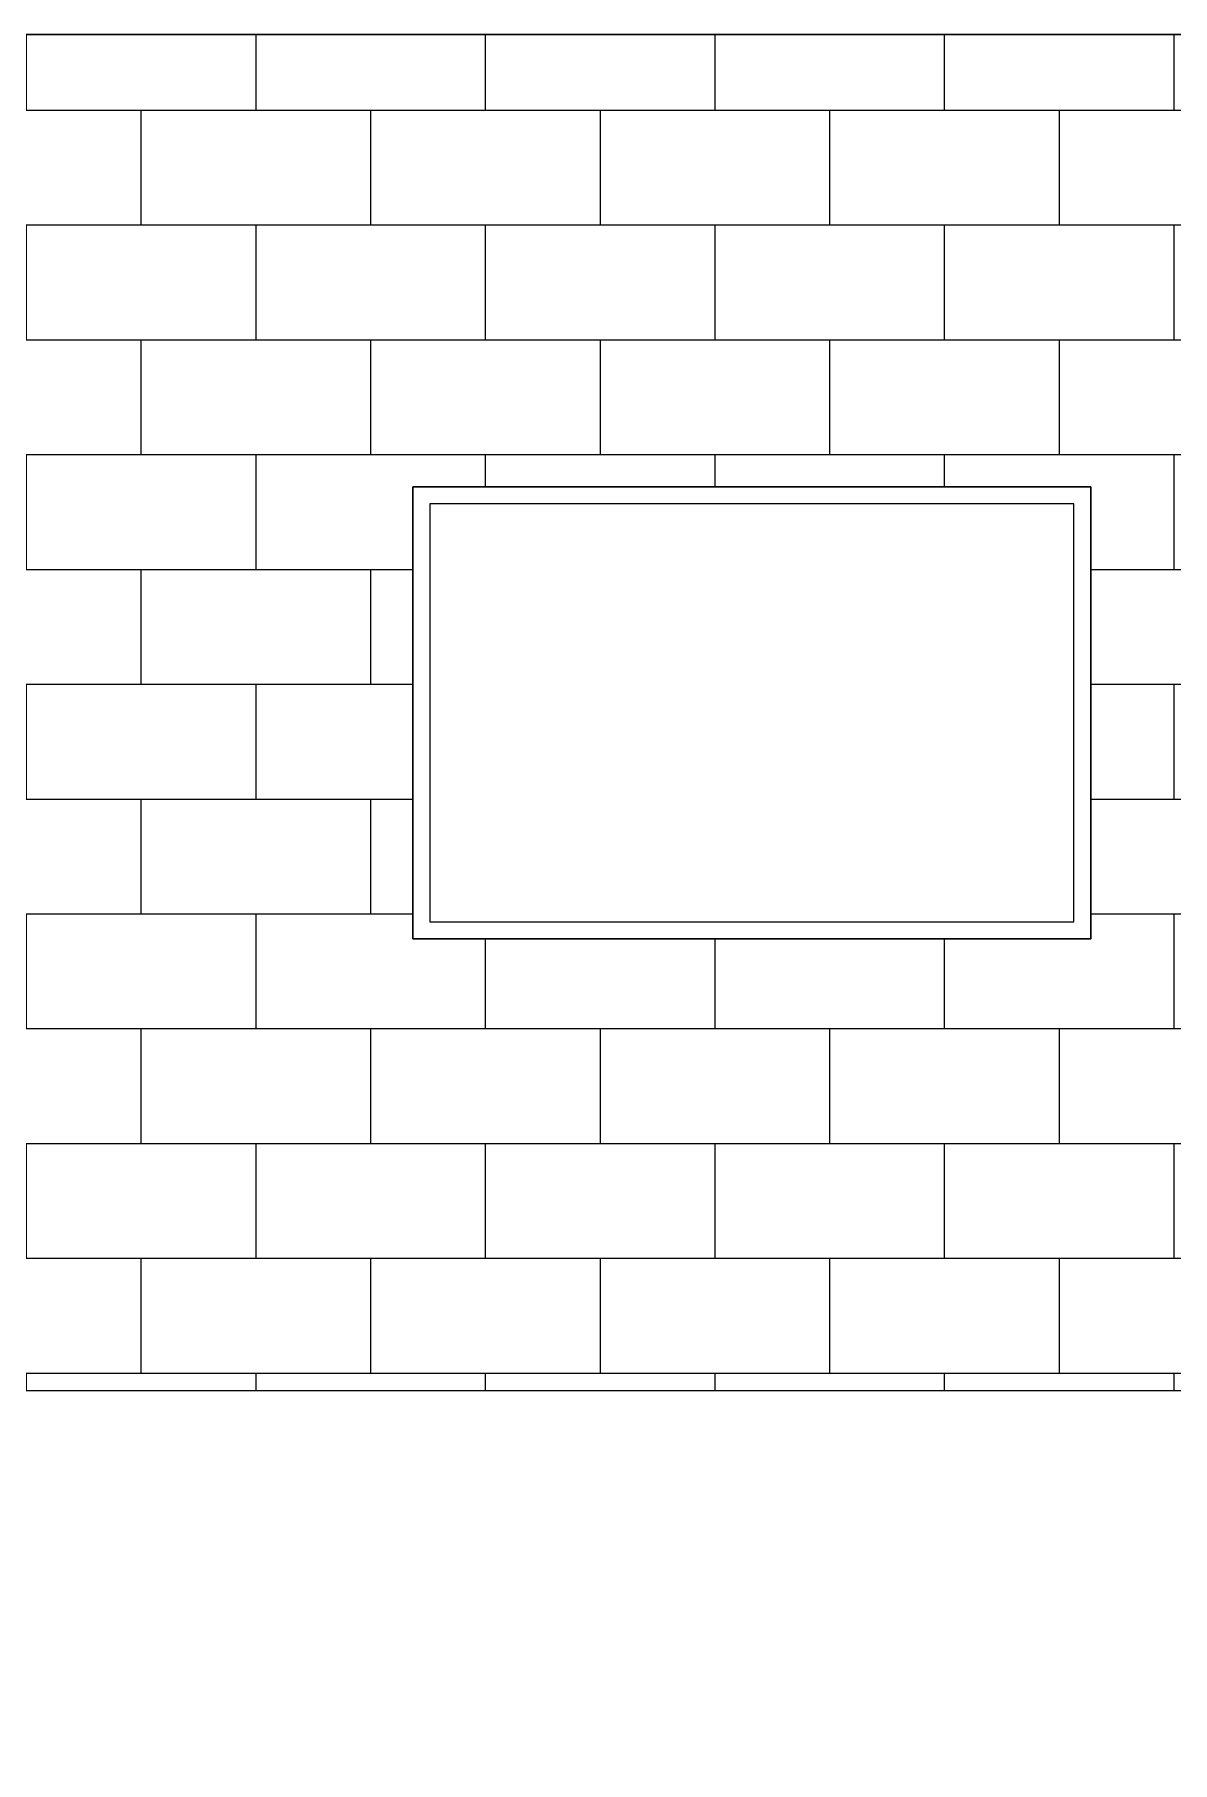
# Model space of a CAD drawing. Header units: millimetres. Extents: x 424 to 530, y 463 to 518.
# Drawn here: x 447.258 to 449.272, y 512.188 to 515.246 of the extents above; entities that cross this region are included whole.
import ezdxf

# ---------------------------------------------------------------- set-up
doc = ezdxf.new("R2010")
doc.units = ezdxf.units.MM
doc.layers.add('CARPINTERIA', color=7, linetype='Continuous', lineweight=9)

msp = doc.modelspace()

# ---------------------------------------------------------------- hatches: boundary and pattern name
at = {"lineweight": 5}
h = msp.add_hatch(dxfattribs=at)
h.set_pattern_fill('AR-B816', color=251, scale=0.001)
h.paths.add_polyline_path([(432.7575, 512.4457), (430.5575, 512.4458), (430.5575, 513.8454), (427.3584, 513.8455), (427.3582, 509.6496), (432.7574, 509.6496)])
h.paths.add_polyline_path([(437.5575, 512.446), (432.9575, 512.446), (432.9574, 509.6496), (437.5575, 509.6496)])
h.paths.add_polyline_path([(442.3575, 512.446), (437.7575, 512.446), (437.7575, 509.6496), (442.3575, 509.6496)])
h.paths.add_polyline_path([(447.1575, 513.8454), (447.1275, 513.8453), (447.1275, 512.446), (442.5575, 512.446), (442.5575, 509.6496), (447.1575, 509.6496)])
h.paths.add_polyline_path([(450.9575, 515.246), (447.1575, 515.246), (447.1576, 513.8454), (447.1576, 512.846), (450.9575, 512.846)])
h.paths.add_polyline_path([(447.9275, 513.6454), (447.9275, 514.4454), (449.1275, 514.4454), (449.1275, 513.6454)], flags=16)
h.paths.add_polyline_path([(447.9575, 513.6754), (447.9575, 514.4154), (449.0975, 514.4154), (449.0975, 513.6754)], flags=0)
h.paths.add_polyline_path([(449.3282, 512.046), (447.3576, 512.046), (447.3575, 509.6496), (449.3282, 509.6496)])

# ---------------------------------------------------------------- linework, layer by layer
at = {"lineweight": 30}
msp.add_line((450.9575, 515.246), (447.1575, 515.246), dxfattribs=at)
msp.add_line((447.1575, 512.846), (450.9575, 512.846))
msp.add_lwpolyline([(447.9275, 513.6454), (449.1275, 513.6454), (449.1275, 514.4454), (447.9275, 514.4454)], close=True, dxfattribs=at)
at = {"layer": 'CARPINTERIA'}
msp.add_lwpolyline([(447.9575, 513.6754), (449.0975, 513.6754), (449.0975, 514.4154), (447.9575, 514.4154)], close=True, dxfattribs=at)

doc.saveas('drawing.dxf')
